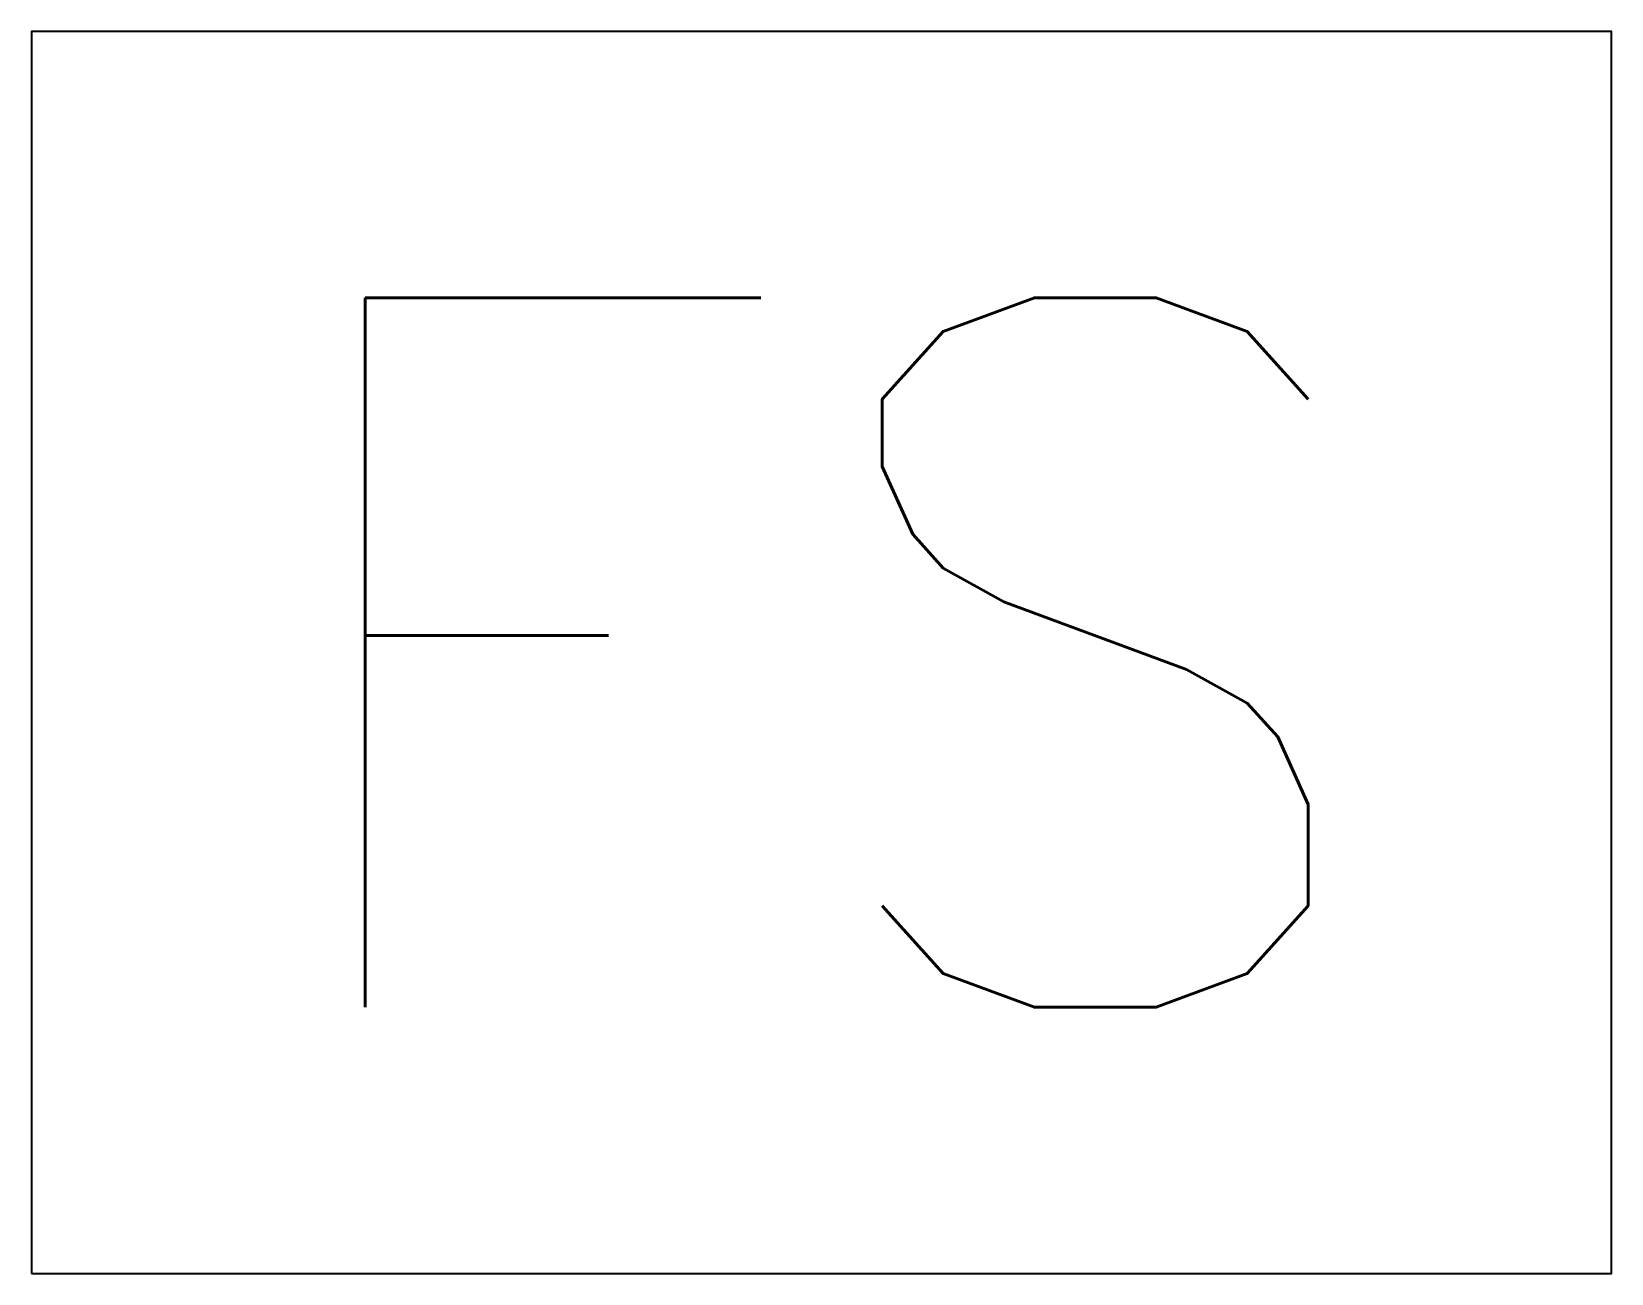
# Model space of a CAD drawing. Header units: millimetres. Extents: x -10117.027 to -10116.581, y 54.3 to 54.65.
import ezdxf
from ezdxf.enums import TextEntityAlignment as Align

# ---------------------------------------------------------------- set-up
doc = ezdxf.new("R2010")
doc.units = ezdxf.units.MM
doc.header["$LTSCALE"] = 10
doc.layers.add('Tub_componentes', color=2, linetype='Continuous')
doc.styles.add('r80', font='romans.shx')

msp = doc.modelspace()

# ---------------------------------------------------------------- linework, layer by layer
at = {"layer": 'Tub_componentes'}
msp.add_lwpolyline([(-10117.02653, 54.29997), (-10116.58129, 54.29997), (-10116.58129, 54.64997), (-10117.02653, 54.64997)], close=True, dxfattribs=at)

# ---------------------------------------------------------------- texts
at = {"layer": 'Tub_componentes', "color": 3, "linetype": 'Continuous', "style": 'r80'}
msp.add_text('FS', height=0.2, dxfattribs=at).set_placement((-10116.80391, 54.47497), align=Align.MIDDLE_CENTER)

doc.saveas('drawing.dxf')
